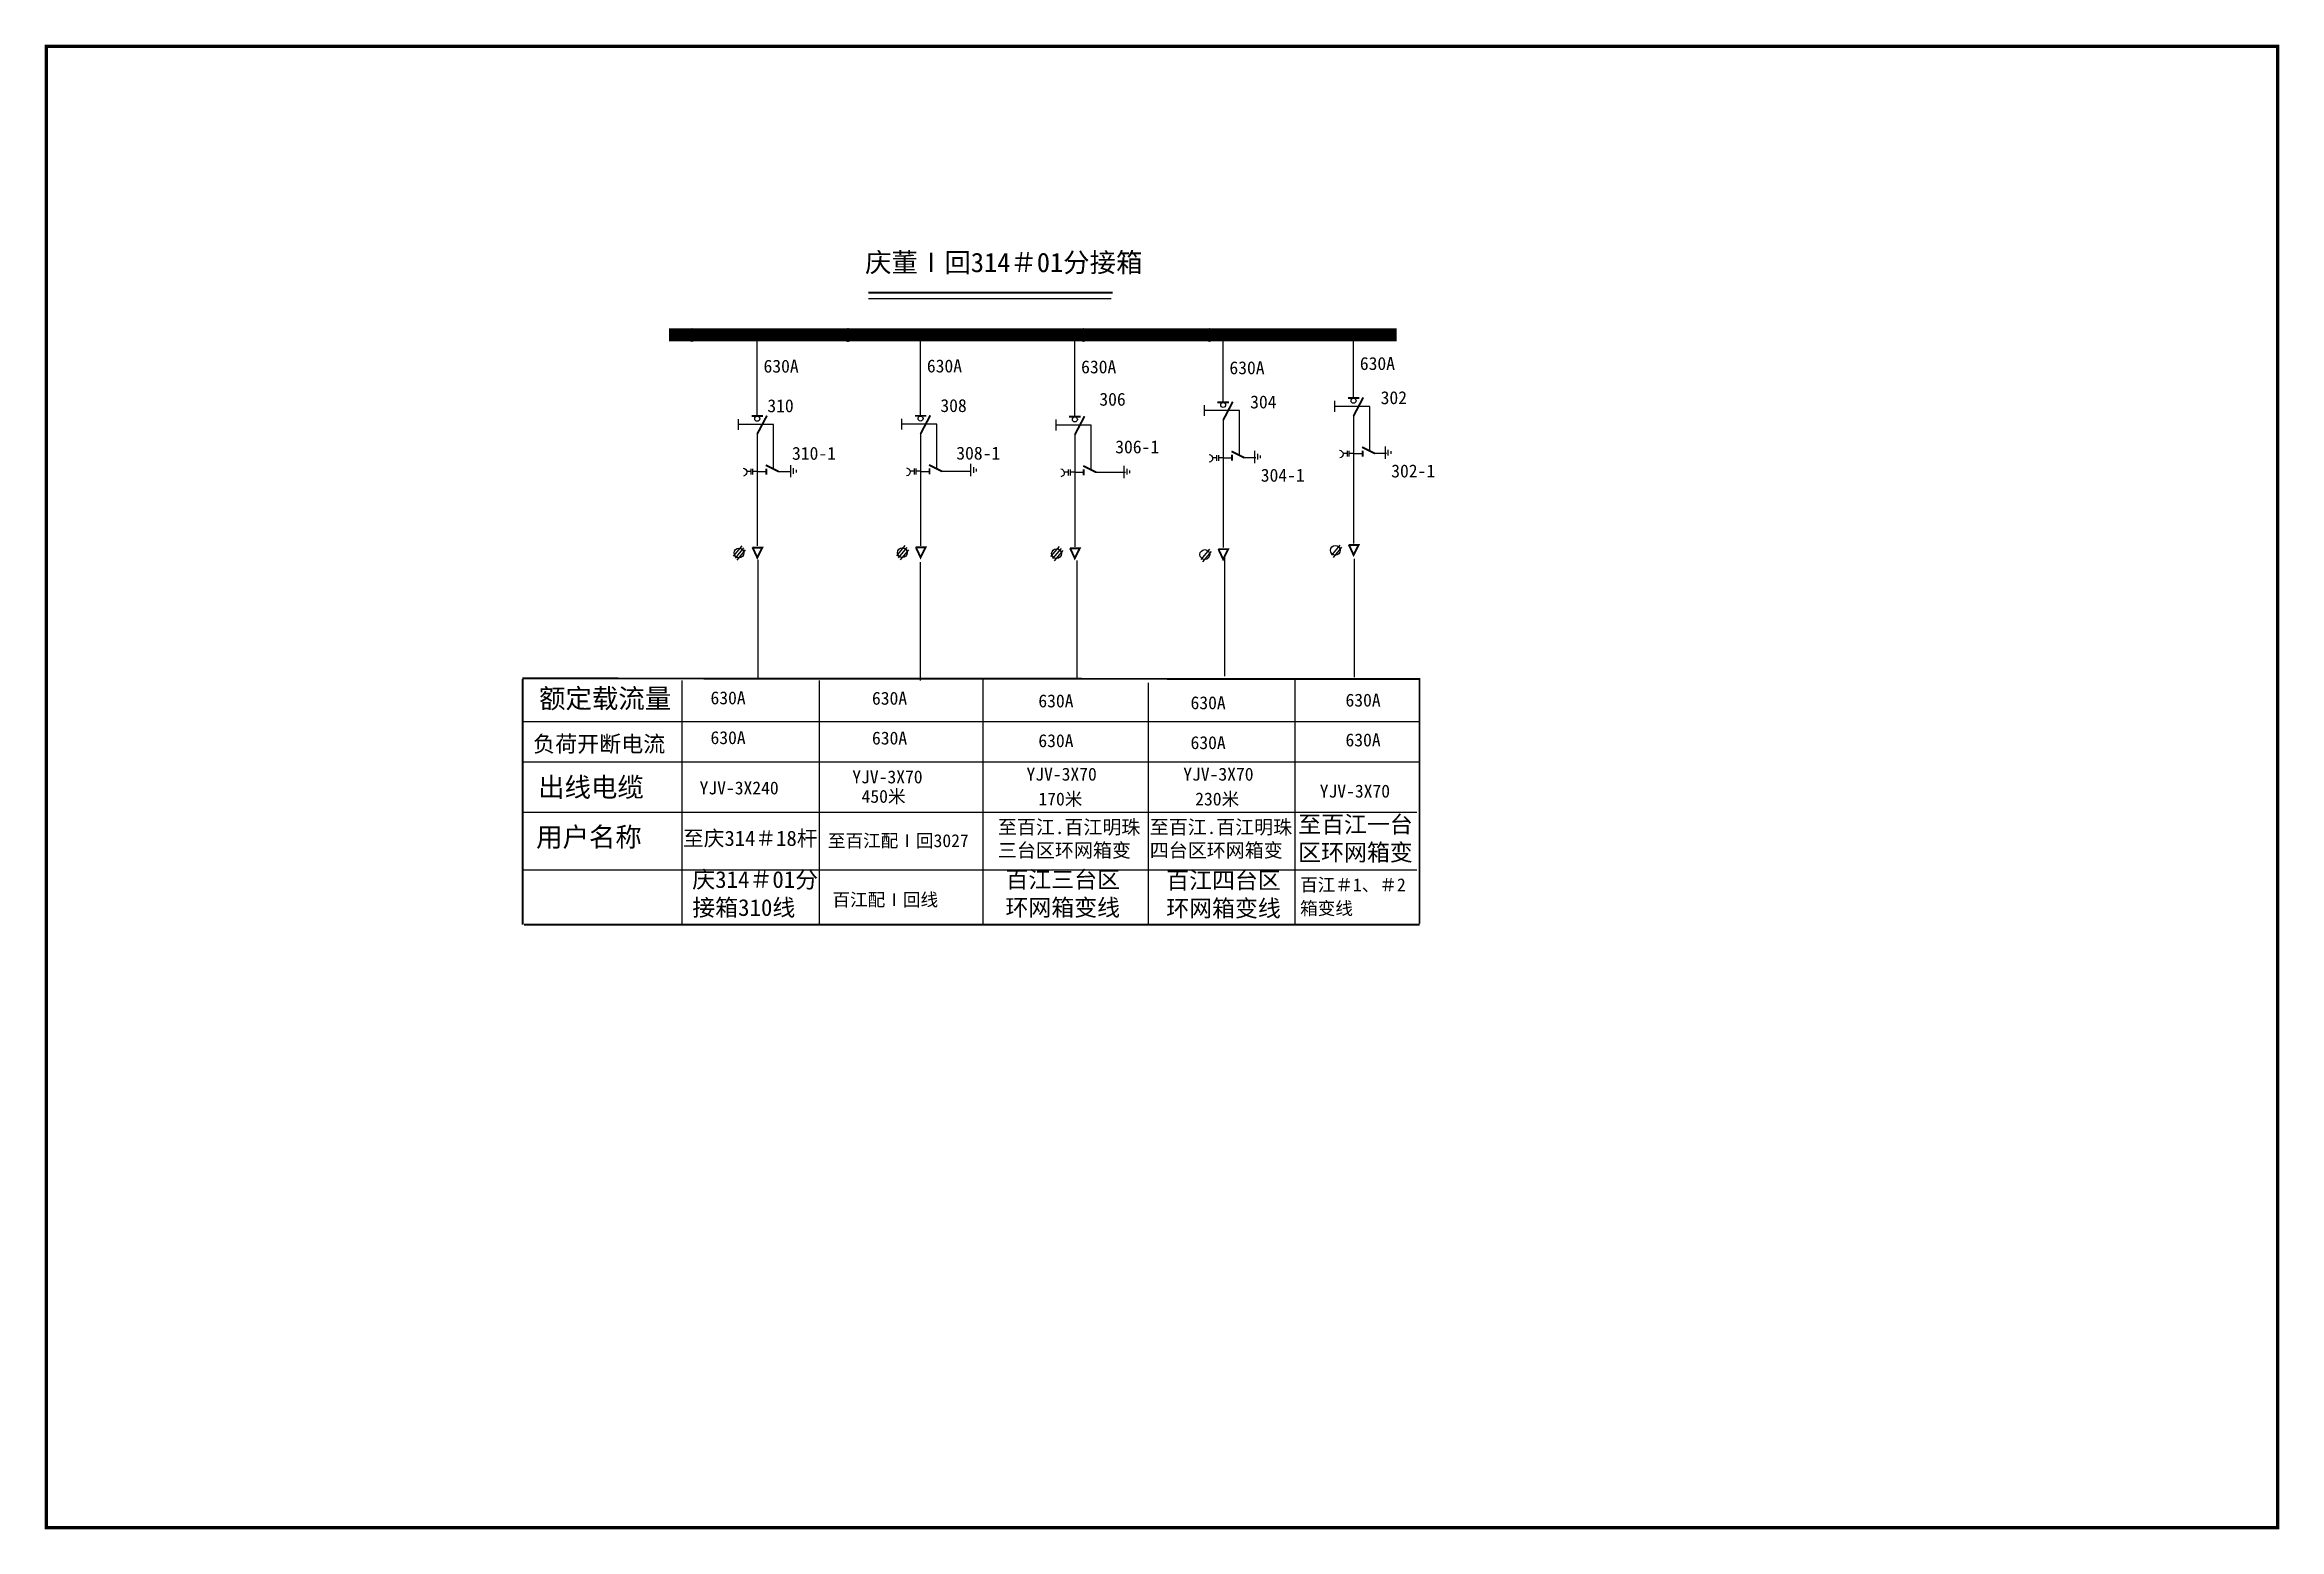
# Model space of a CAD drawing. Extents: x -2 to 344, y -245 to -15.
import ezdxf

# ---------------------------------------------------------------- set-up
doc = ezdxf.new("R2010")
doc.units = 0
doc.header["$LTSCALE"] = 0.774411
doc.linetypes.add('ACAD_ISO02W100', pattern=[15, 12, -3])
doc.layers.get('0').update_dxf_attribs({"linetype": 'CONTINUOUS'})
doc.styles.add('HZ', font='')
doc.styles.get("Standard").update_dxf_attribs({"font": 'SimSun.ttf', "height": 2.5})
doc.styles.add('STYLE1', font='txt.shx', dxfattribs={"height": 2.6})
doc.styles.get('HZ').set_extended_font_data('楷体_GB2312')

msp = doc.modelspace()

# ---------------------------------------------------------------- linework, layer by layer
for p, q in [((108.15, -59.91), (108.15, -72.42)), ((133.43, -59.88), (133.43, -72.39)), ((157.31, -60.02), (157.31, -72.53)), ((180.27, -60.16), (180.27, -70.29)), ((200.46, -59.5), (200.46, -69.63)), ((200.52, -72.36), (200.52, -92.16)), ((108.2, -75.15), (108.2, -92.57)), ((133.49, -75.12), (133.49, -92.54)), ((157.37, -75.26), (157.37, -92.68)), ((180.33, -73.02), (180.33, -92.82)), ((180.33, -78.92), (181.71, -78.92)), ((183.52, -78.89), (185.4, -78.89)), ((200.52, -78.27), (201.91, -78.27)), ((203.71, -78.23), (205.6, -78.23)), ((108.2, -81.06), (109.59, -81.06)), ((111.4, -81.02), (113.28, -81.02)), ((133.49, -81.03), (134.87, -81.03)), ((136.68, -80.99), (141.32, -80.99)), ((157.37, -81.16), (158.75, -81.16)), ((160.56, -81.13), (165.2, -81.13)), ((105.79, -92.53), (104.46, -94.12)), ((106.08, -92.84), (104.76, -94.43)), ((106.35, -93.17), (105.02, -94.75)), ((131.07, -92.5), (129.75, -94.09)), ((131.37, -92.81), (130.04, -94.4)), ((131.63, -93.14), (130.3, -94.72)), ((154.95, -92.64), (153.62, -94.22)), ((155.25, -92.95), (153.92, -94.53)), ((155.51, -93.27), (154.18, -94.86)), ((178.2, -93.08), (176.88, -94.67)), ((198.4, -92.43), (197.08, -94.01)), ((198.66, -92.75), (197.34, -94.34)), ((178.47, -93.41), (177.14, -95)), ((96.52, -113.36), (96.52, -151.16)), ((117.77, -113.36), (117.77, -151.16)), ((143.1, -113.08), (143.1, -151.16)), ((168.71, -113.77), (168.71, -151.16)), ((191.44, -113.29), (191.44, -151.16)), ((71.75, -119.71), (210.58, -119.71)), ((72.04, -125.97), (210.58, -125.97)), ((72.04, -133.78), (210.29, -133.78)), ((72.04, -142.67), (210.29, -142.67))]:
    msp.add_line(p, q)
at = {"linetype": 'Continuous'}
for p, q in [((185.19, -77.84), (185.19, -79.74)), ((185.63, -78.33), (185.63, -79.21)), ((186.07, -78.58), (186.07, -78.99)), ((205.39, -77.18), (205.39, -79.08)), ((205.83, -77.67), (205.83, -78.55)), ((206.27, -77.92), (206.27, -78.33)), ((113.33, -80.04), (113.33, -81.94)), ((113.77, -80.53), (113.77, -81.41)), ((114.21, -80.78), (114.21, -81.19)), ((141.23, -79.87), (141.23, -81.77)), ((141.67, -80.36), (141.67, -81.24)), ((142.11, -80.61), (142.11, -81.02)), ((164.97, -80.15), (164.97, -82.05)), ((165.41, -80.64), (165.41, -81.52)), ((165.85, -80.89), (165.85, -81.3)), ((108.28, -94.7), (108.28, -113.03)), ((133.41, -95.05), (133.41, -113.38)), ((157.68, -94.8), (157.68, -113.13)), ((180.53, -94.36), (180.53, -112.69)), ((200.61, -94.55), (200.61, -112.89))]:
    msp.add_line(p, q, dxfattribs=at)
at = {"linetype": 'Continuous', "const_width": 0.5}
msp.add_lwpolyline([(-1.87, -15.25), (343.59, -15.25), (343.59, -244.48), (-1.87, -244.48)], close=True, dxfattribs=at)
for points, const_width in [([(125.4, -53.37), (163.2, -53.37)], 0.3), ([(94.56, -59.9), (207.21, -59.9)], 2), ([(107.32, -72.46), (109.09, -72.46)], 0.3), ([(108.2, -75.23), (109.7, -72.39)], 0.3), ([(132.6, -72.43), (134.37, -72.43)], 0.3), ([(133.49, -75.2), (134.99, -72.36)], 0.3), ([(156.48, -72.57), (158.25, -72.57)], 0.3), ([(157.37, -75.34), (158.87, -72.49)], 0.3), ([(179.44, -70.33), (181.21, -70.33)], 0.3), ([(180.33, -73.1), (181.82, -70.25)], 0.3), ([(199.64, -69.67), (201.41, -69.67)], 0.3), ([(200.52, -72.44), (202.02, -69.59)], 0.3), ([(181.63, -77.93), (183.63, -78.92)], 0.3), ([(181.71, -78.46), (181.71, -79.39)], 0.3), ([(201.83, -77.27), (203.83, -78.27)], 0.3), ([(201.91, -77.81), (201.91, -78.73)], 0.3), ([(109.51, -80.06), (111.51, -81.06)], 0.3), ([(109.59, -80.6), (109.59, -81.52)], 0.3), ([(134.79, -80.03), (136.79, -81.03)], 0.3), ([(134.87, -80.57), (134.87, -81.49)], 0.3), ([(158.67, -80.17), (160.67, -81.16)], 0.3), ([(158.75, -80.7), (158.75, -81.63)], 0.3), ([(107.45, -92.81), (108.98, -92.81), (108.2, -94.36), (107.47, -92.79)], 0.3), ([(132.74, -92.79), (134.26, -92.79), (133.48, -94.33), (132.75, -92.76)], 0.3), ([(156.62, -92.92), (158.14, -92.92), (157.36, -94.47), (156.63, -92.9)], 0.3), ([(179.57, -93.06), (181.1, -93.06), (180.32, -94.61), (179.59, -93.03)], 0.3), ([(199.77, -92.4), (201.3, -92.4), (200.52, -93.95), (199.79, -92.37)], 0.3), ([(71.82, -113.06), (210.87, -113.16)], 0.3), ([(71.9, -151.17), (71.9, -113.16)], 0.3), ([(210.73, -113.16), (210.73, -150.99)], 0.3), ([(210.76, -151.16), (72.09, -151.16)], 0.3)]:
    msp.add_lwpolyline(points, dxfattribs=dict(const_width=const_width))
for points in [[(125.4, -54.29), (163.01, -54.29)], [(177.37, -70.78), (177.37, -72.45)], [(197.57, -70.12), (197.57, -71.8)], [(105.25, -72.92), (105.25, -74.59)], [(130.53, -72.89), (130.53, -74.56)], [(154.41, -73.02), (154.41, -74.69)], [(179.32, -78.91), (178.68, -78.91)], [(179.32, -78.49), (179.32, -79.4)], [(179.6, -78.49), (179.6, -79.4)], [(180.32, -78.91), (179.6, -78.91)], [(199.51, -78.25), (198.88, -78.25)], [(199.51, -77.83), (199.51, -78.74)], [(199.79, -77.83), (199.79, -78.74)], [(200.52, -78.25), (199.79, -78.25)], [(107.2, -81.04), (106.56, -81.04)], [(107.2, -80.62), (107.2, -81.53)], [(107.48, -80.62), (107.48, -81.53)], [(108.2, -81.04), (107.48, -81.04)], [(132.48, -81.01), (131.85, -81.01)], [(132.48, -80.59), (132.48, -81.5)], [(132.76, -80.59), (132.76, -81.5)], [(133.48, -81.01), (132.76, -81.01)], [(156.36, -81.15), (155.73, -81.15)], [(156.36, -80.73), (156.36, -81.64)], [(156.64, -80.73), (156.64, -81.64)], [(157.36, -81.15), (156.64, -81.15)]]:
    msp.add_lwpolyline(points)
at = {"linetype": 'ACAD_ISO02W100'}
for points in [[(182.86, -78.45), (182.86, -71.62), (177.37, -71.62)], [(203.05, -77.8), (203.05, -70.96), (197.57, -70.96)], [(110.74, -80.59), (110.74, -73.75), (105.25, -73.75)], [(136.02, -80.56), (136.02, -73.72), (130.53, -73.72)], [(159.9, -80.69), (159.9, -73.86), (154.41, -73.86)]]:
    msp.add_lwpolyline(points, dxfattribs=at)
for points in [[(178.15, -78.4, -0.877934), (178.17, -79.61)], [(198.34, -77.74, -0.877934), (198.37, -78.95)], [(106.03, -80.53, -0.877934), (106.05, -81.74)], [(131.31, -80.5, -0.877934), (131.33, -81.71)], [(155.19, -80.64, -0.877934), (155.21, -81.85)]]:
    msp.add_lwpolyline(points, format="xyb")
for centre, radius in [((98.06, -59.93), 0.996), ((122.18, -59.93), 0.996), ((122.27, -59.93), 0.996), ((158.71, -59.93), 0.996), ((178.19, -59.93), 0.996), ((108.2, -72.88), 0.384), ((133.49, -72.85), 0.384), ((157.37, -72.99), 0.384), ((180.33, -70.75), 0.384), ((200.52, -70.09), 0.384), ((105.37, -93.64), 0.757), ((130.65, -93.61), 0.757), ((154.53, -93.75), 0.757), ((177.49, -93.89), 0.757), ((197.69, -93.23), 0.757)]:
    msp.add_circle(centre, radius)

# ---------------------------------------------------------------- texts
at = {"style": 'HZ'}
for s, height, p in [('庆董Ⅰ回314＃01分接箱', 3, (124.9, -50.19)), ('额定载流量', 3, (74.42, -117.66)), ('负荷开断电流', 2.5, (73.5, -124.45)), ('出线电缆', 3, (74.27, -131.39)), ('用户名称', 3, (73.96, -139.1)), ('至庆314＃18杆', 2.35, (96.71, -138.98))]:
    msp.add_text(s, height=height, dxfattribs=at).set_placement(p)
for s, p in [('630A', (109.17, -65.74)), ('630A', (134.46, -65.71)), ('630A', (158.34, -65.85)), ('630A', (181.3, -65.99)), ('630A', (201.49, -65.33)), ('306 ', (161.16, -70.86)), ('302', (204.71, -70.62)), ('310', (109.76, -71.87)), ('308', (136.55, -71.84)), ('304', (184.51, -71.28)), ('310-1', (113.58, -79.23)), ('308-1', (139.01, -79.2)), ('306-1', (163.62, -78.23)), ('304-1', (186.15, -82.62)), ('302-1', (206.35, -81.96)), ('630A', (100.96, -117.07)), ('630A', (125.96, -117.13)), ('630A', (151.72, -117.54)), ('630A', (175.28, -117.83)), ('630A', (199.27, -117.42)), ('630A', (100.96, -123.23)), ('630A', (125.96, -123.29)), ('630A', (151.72, -123.7)), ('630A', (175.28, -124)), ('630A', (199.27, -123.58)), ('YJV-3X70', (122.91, -129.3)), ('YJV-3X70', (149.88, -128.88)), ('YJV-3X70', (174.15, -128.88)), ('YJV-3X240', (99.27, -131.01)), ('450米', (124.35, -132.31)), ('170米', (151.73, -132.72)), ('230米', (176, -132.72)), ('YJV-3X70', (195.28, -131.5)), ('至百江配Ⅰ回3027', (119.13, -139.17)), ('百江＃1、＃2', (192.24, -146)), ('百江配Ⅰ回线', (119.83, -148.3)), ('箱变线', (192.24, -149.64))]:
    msp.add_text(s, height=2).set_placement(p)
at = {"linetype": 'Continuous', "attachment_point": 1, "style": 'STYLE1'}
for s, insert, char_height, width in [('{\\f楷体_GB2312|b0|i0|c134|p49;至百江.百江明珠三台区环网箱变}', (145.46, -134.99), 2.1555, 23.8185), ('{\\f楷体_GB2312|b0|i0|c134|p49;至百江.百江明珠四台区环网箱变}', (168.97, -134.99), 2.1555, 23.8185), ('{\\f楷体_GB2312|b0|i0|c134|p49;至百江一台区环网箱变}', (191.95, -134.34), 2.6, 20.216), ('{\\f楷体_GB2312|b0|i0|c134|p49;庆314＃01分接箱310线}', (98.14, -142.88), 2.6, 20.216), ('{\\f楷体_GB2312|b0|i0|c134|p49;百江三台区环网箱变线}', (146.63, -142.88), 2.6, 20.216), ('{\\f楷体_GB2312|b0|i0|c134|p49;百江四台区环网箱变线}', (171.52, -143), 2.6, 20.216)]:
    msp.add_mtext(s, dxfattribs=dict(at, insert=insert, char_height=char_height, width=width))

doc.saveas('drawing.dxf')
